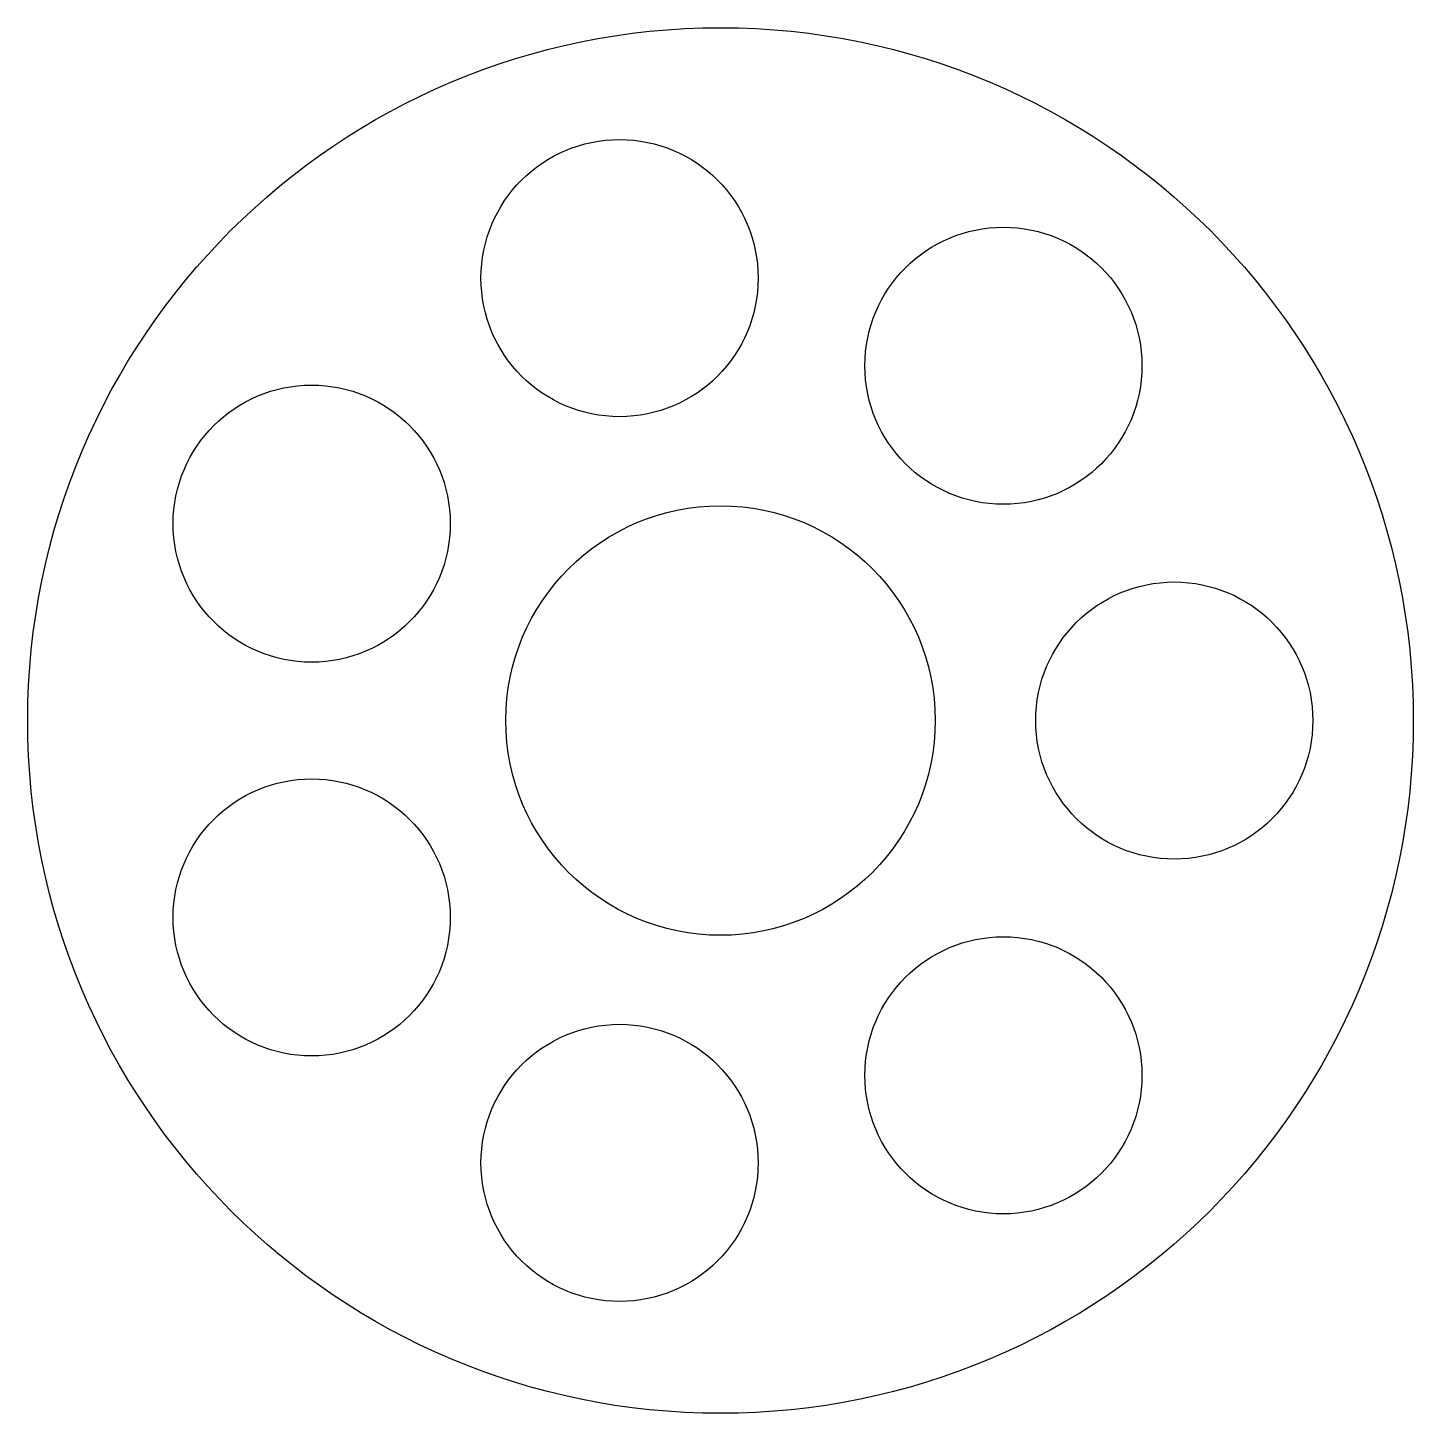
# Model space of a CAD drawing. Header units: inches. Extents: x 12.2 to 32.2, y 0.9 to 20.9.
import ezdxf

# ---------------------------------------------------------------- set-up
doc = ezdxf.new("R2010")
doc.units = ezdxf.units.IN
doc.header["$MEASUREMENT"] = 0

# ---------------------------------------------------------------- blocks, each defined once
blk = doc.blocks.new('*U2')
blk.add_circle((0, 0), 2)
blk = doc.blocks.new('*U3')
at = {"color": 0, "linetype": 'ByBlock', "lineweight": -2, "transparency": 16777216}
for p, rotation in [((20.736, 17.319), 102.8571428571428), ((26.277, 16.054), 51.4285714285714), ((16.292, 13.775), 154.2857142857142), ((16.292, 8.091), 205.7142857142856), ((26.277, 5.812), 308.5714285714285), ((20.736, 4.548), 257.1428571428571)]:
    blk.add_blockref('*U2', p, dxfattribs=dict(at, rotation=rotation))
blk.add_blockref('*U2', (28.743, 10.933), dxfattribs=at)

msp = doc.modelspace()

# ---------------------------------------------------------------- linework, layer by layer
for radius in [10, 3.1]:
    msp.add_circle((22.193, 10.933), radius)

# ---------------------------------------------------------------- block references
msp.add_blockref('*U3', (0, 0))

doc.saveas('drawing.dxf')
